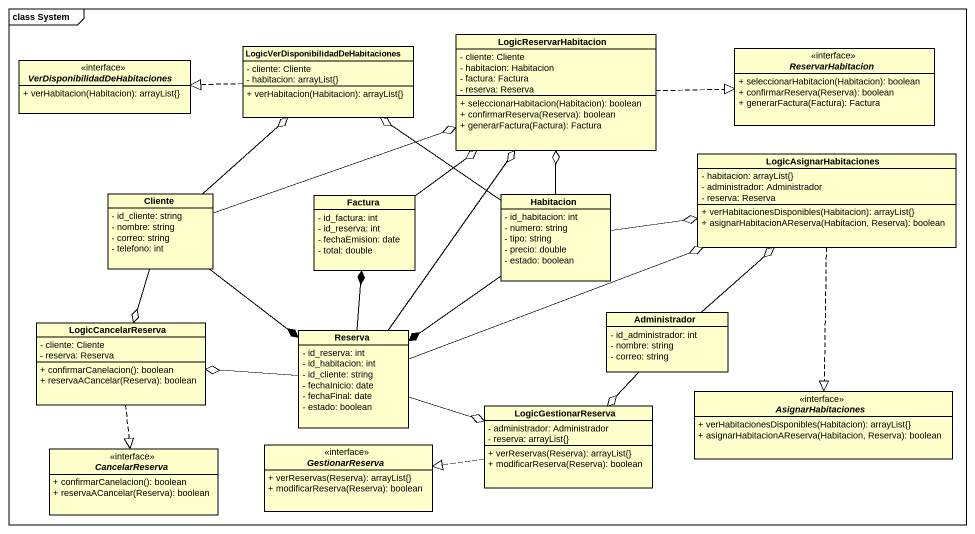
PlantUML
@startuml
mainframe class System
hide circle
hide empty members
skinparam classAttributeIconSize 0
class "LogicVerDisponibilidadDeHabitaciones" as LogicVerDisponibilidadDeHabi {
  - cliente: Cliente
  - habitacion: arrayList{}
  + verHabitacion(Habitacion): arrayList{}
}
class LogicReservarHabitacion {
  - cliente: Cliente
  - habitacion: Habitacion
  - factura: Factura
  - reserva: Reserva
  + seleccionarHabitacion(Habitacion): boolean
  + confirmarReserva(Reserva): boolean
  + generarFactura(Factura): Factura
}
interface ReservarHabitacion {
  + seleccionarHabitacion(Habitacion): boolean
  + confirmarReserva(Reserva): boolean
  + generarFactura(Factura): Factura
}
interface "VerDisponibilidadDeHabitaciones" as VerDisponibilidadDeHabitacio {
  + verHabitacion(Habitacion): arrayList{}
}
class LogicAsignarHabitaciones {
  - habitacion: arrayList{}
  - administrador: Administrador
  - reserva: Reserva
  + verHabitacionesDisponibles(Habitacion): arrayList{}
  + asignarHabitacionAReserva(Habitacion, Reserva): boolean
}
class Cliente {
  - id_cliente: string
  - nombre: string
  - correo: string
  - telefono: int
}
class Factura {
  - id_factura: int
  - id_reserva: int
  - fechaEmision: date
  - total: double
}
class Habitacion {
  - id_habitacion: int
  - numero: string
  - tipo: string
  - precio: double
  - estado: boolean
}
class LogicCancelarReserva {
  - cliente: Cliente
  - reserva: Reserva
  + confirmarCanelacion(): boolean
  + reservaACancelar(Reserva): boolean
}
class Administrador {
  - id_administrador: int
  - nombre: string
  - correo: string
}
class Reserva {
  - id_reserva: int
  - id_habitacion: int
  - id_cliente: string
  - fechaInicio: date
  - fechaFinal: date
  - estado: boolean
}
interface AsignarHabitaciones {
  + verHabitacionesDisponibles(Habitacion): arrayList{}
  + asignarHabitacionAReserva(Habitacion, Reserva): boolean
}
class LogicGestionarReserva {
  - administrador: Administrador
  - reserva: arrayList{}
  + verReservas(Reserva): arrayList{}
  + modificarReserva(Reserva): boolean
}
interface CancelarReserva {
  + confirmarCanelacion(): boolean
  + reservaACancelar(Reserva): boolean
}
interface GestionarReserva {
  + verReservas(Reserva): arrayList{}
  + modificarReserva(Reserva): boolean
}
LogicVerDisponibilidadDeHabi .left.|> VerDisponibilidadDeHabitacio
LogicReservarHabitacion .right.|> ReservarHabitacion
LogicAsignarHabitaciones ..|> AsignarHabitaciones
Cliente -up-o LogicVerDisponibilidadDeHabi
Cliente -right-o LogicReservarHabitacion
Cliente --o LogicCancelarReserva
Cliente --* Reserva
Factura -up-o LogicReservarHabitacion
Habitacion -up-o LogicVerDisponibilidadDeHabi
Habitacion -up-o LogicReservarHabitacion
Habitacion -right-o LogicAsignarHabitaciones
Habitacion --* Reserva
LogicCancelarReserva ..|> CancelarReserva
Administrador -up-o LogicAsignarHabitaciones
Administrador --o LogicGestionarReserva
Reserva -up-o LogicReservarHabitacion
Reserva -right-o LogicAsignarHabitaciones
Reserva -up-* Factura
Reserva -left-o LogicCancelarReserva
Reserva -right-o LogicGestionarReserva
LogicGestionarReserva .left.|> GestionarReserva
@enduml
